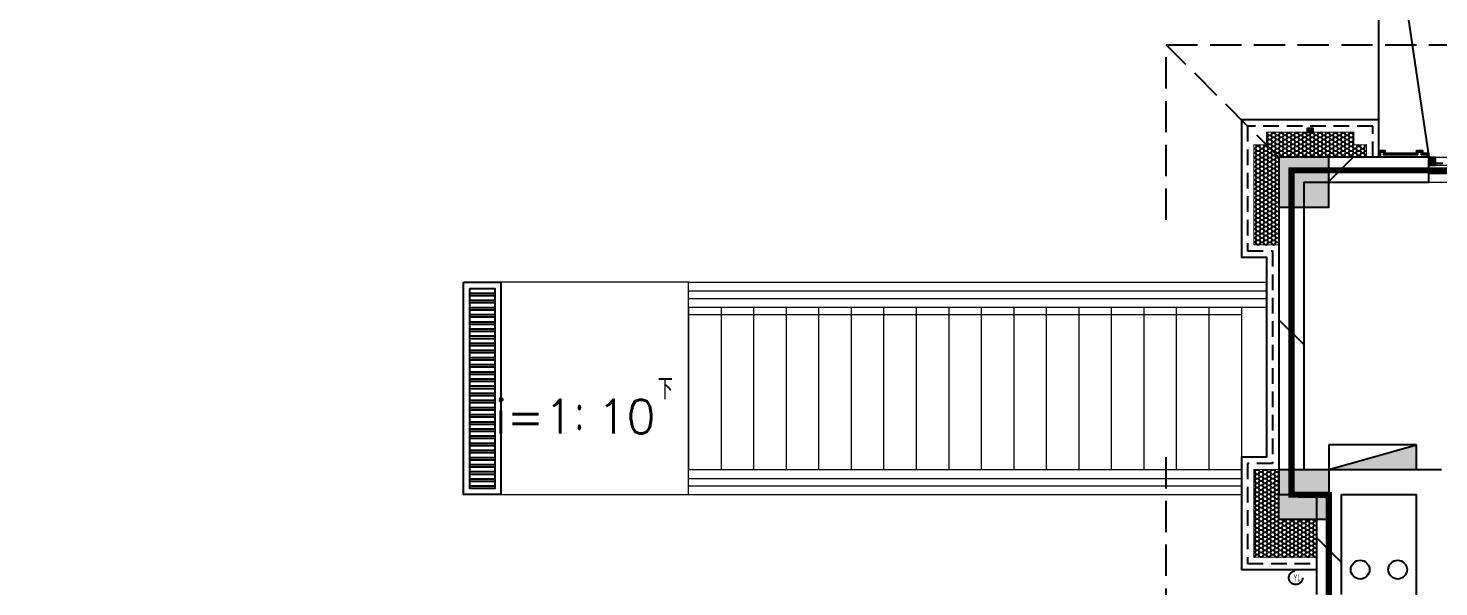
# Model space of a CAD drawing. Extents: x 3753737 to 4713801, y -857380 to 24339.
# Drawn here: x 4149913 to 4161192, y -763600 to -759129 of the extents above; entities that cross this region are included whole.
import ezdxf

# ---------------------------------------------------------------- set-up
doc = ezdxf.new("R2010")
doc.units = 0
doc.header["$LTSCALE"] = 1000
doc.header["$MEASUREMENT"] = 0
for name, pattern in [('CENTER2', [1.125, 0.75, -0.125, 0.125, -0.125]), ('DASH', [0.35, 0.25, -0.1]), ('HIDDEN', [0.375, 0.25, -0.125])]:
    doc.linetypes.add(name, pattern=pattern)
doc.layers.get('0').update_dxf_attribs({"linetype": 'CONTINUOUS'})
for name, color, linetype in [('!!电气', 1, 'CONTINUOUS'), ('A-EQPM-MECH', 191, 'CONTINUOUS'), ('EQUIP_消火栓', 7, 'CONTINUOUS'), ('SHTLN', 4, 'CONTINUOUS'), ('VPIPE-消防', 1, 'TG_X'), ('VPIPE-给水', 3, 'TG_J'), ('VPIPE-雨水', 4, 'DASH'), ('WALL', 252, 'CONTINUOUS'), ('WIRE-接地', 2, 'CONTINUOUS'), ('卫生间', 6, 'CONTINUOUS'), ('看线', 185, 'CONTINUOUS'), ('立面', 73, 'CONTINUOUS'), ('立面-看线', 251, 'CONTINUOUS'), ('铝合金', 144, 'CONTINUOUS')]:
    doc.layers.add(name, color=color, linetype=linetype)
for name, color, linetype, lineweight in [('DIM_SYMB', 252, 'CONTINUOUS', 20), ('PUB_HATCH', 8, 'CONTINUOUS', 9), ('PUB_TEXT', 7, 'CONTINUOUS', 20), ('STAIR', 252, 'CONTINUOUS', 20), ('WINDOW', 146, 'CONTINUOUS', 20), ('平面-栏杆', 56, 'CONTINUOUS', 15), ('平面-看线', 252, 'CONTINUOUS', 15)]:
    doc.layers.add(name, color=color, linetype=linetype, lineweight=lineweight)
doc.styles.add('_TCH_DIM', font='SIMPLEX', dxfattribs={"bigfont": 'GBCBIG'})
doc.styles.get("Standard").update_dxf_attribs({"font": 'gbenor.shx', "bigfont": 'gbcbig.shx'})
doc.styles.add('TG_LINETYPE', font='SIMPLEX', dxfattribs={"width": 0.8, "height": 3, "bigfont": 'HZTXT'})
doc.linetypes.add('TG_J', pattern='A,2,-0.22,["J",TG_LINETYPE,S=0.1,R=0,X=-0.18,Y=-0.15],0', length=2.22)
doc.linetypes.add('TG_X', pattern='A,4,-0.3,["X",TG_LINETYPE,S=0.1,R=0,X=-0.23,Y=-0.15],0', length=4.3)

# ---------------------------------------------------------------- blocks, each defined once
blk = doc.blocks.new('$TwtSys$00000434')
at = {"color": 252}
for p, q in [((-0.5, 0.5), (-0.5, -0.5)), ((-0.5, -0.5), (0.5, 0.5)), ((0.5, 0.5), (-0.5, 0.5)), ((0.5, -0.5), (0.5, 0.5)), ((-0.5, -0.5), (0.5, -0.5))]:
    blk.add_line(p, q, dxfattribs=at)
blk.add_solid([(0.5, -0.5), (0.5, 0.5), (-0.5, -0.5)], dxfattribs=at)
blk = doc.blocks.new('A$C148B7D8E')
at = {"layer": '卫生间', "color": 252, "linetype": 'DASH'}
blk.add_line((15200, 14500), (16100, 15400), dxfattribs=at)
for points in [[(16100, 14000), (16100, 15400), (7700, 15400), (7700, 10800), (7300, 10800), (7300, 10000), (900, 10000), (900, 9000), (-900, 9000), (-900, -900), (1750, -900), (1750, -2100), (23450, -2100), (23450, -900), (25100, -900)], [(25100, 9000), (24300, 9000), (24300, 10000), (17900, 10000), (17900, 10800), (16100, 10800), (16100, 12200)]]:
    blk.add_lwpolyline(points, dxfattribs=at)
blk = doc.blocks.new('A$C028C60F5')
at = {"color": 252}
blk.add_lwpolyline([(400, 0), (0, 0), (0, -400), (400, -400)], close=True, dxfattribs=at)
at = {"layer": 'PUB_HATCH', "color": 252}
blk.add_solid([(0, -400), (400, -400), (0, 0), (400, 0)], dxfattribs=at)
blk = doc.blocks.new('A$C3EFA6995')
for p in [(9700, 100), (9700, -2400), (15900, -2400)]:
    blk.add_blockref('A$C028C60F5', p)
at = {"xscale": -1}
blk.add_blockref('A$C028C60F5', (16300, 100), dxfattribs=at)
blk = doc.blocks.new('$WINLIB2D$00000001')
at = {"color": 0}
for points in [[(-0.5, 0.5), (-0.5, -0.5)], [(-0.5, 0.5), (0.5, 0.5)], [(0.5, -0.5), (0.5, 0.5)], [(0.5, 0.167), (-0.5, 0.167)], [(0.5, -0.167), (-0.5, -0.167)], [(-0.5, -0.5), (0.5, -0.5)]]:
    blk.add_lwpolyline(points, dxfattribs=at)
blk = doc.blocks.new('A$C66B635E3')
h = blk.add_hatch()
h.set_pattern_fill('ANSI32', color=252, scale=12, angle=135)
h.set_pattern_definition([(180, (28380, 14600), (-4e-15, -57.15), []), (180, (28360.95, 14619.05), (-4e-15, -57.15), [])])
h.paths.add_polyline_path([(28430, 12950.1), (28630, 12950.1), (28630, 14550), (28430, 14550)])
at = {"layer": '立面'}
h = blk.add_hatch(dxfattribs=at)
h.set_pattern_fill('ANSI31', color=252, scale=2)
h.set_pattern_definition([(45, (-853150.0334, -779765.5013), (-2.24506403, 2.24506403), [])])
h.paths.add_polyline_path([(35125.3, 15800), (35175.3, 15800), (35175.3, 15830), (35125.3, 15830)])
h = blk.add_hatch(dxfattribs=at)
h.set_pattern_fill('ANSI31', color=252, scale=2)
h.set_pattern_definition([(45, (-665142.2845, -939480.3315), (-2.24506403, 2.24506403), [])])
h.paths.add_polyline_path([(35700.2, 15600.1), (36099.9, 15600.1), (36099.9, 15630.1), (36049.9, 15630.1), (36049.9, 15650.2), (35999.9, 15650.2), (35999.9, 15630.2), (35750.1, 15630), (35749.9, 15650.2), (35700.2, 15650.2)])
h.paths.add_polyline_path([(35710.2, 15600.1), (36089.9, 15600.1), (36089.9, 15620.1), (36039.9, 15620.1), (36039.9, 15640.2), (36009.9, 15640.2), (36009.9, 15620.2), (35740.2, 15620), (35740, 15640.2), (35710.2, 15640.2)])
h = blk.add_hatch(dxfattribs=at)
h.set_pattern_fill('ANSI31', color=252, scale=2)
h.set_pattern_definition([(45, (-665202.5203, -939480.5138), (-2.24506403, 2.24506403), [])])
h.paths.add_polyline_path([(36100, 15600), (36150, 15600), (36150, 15533.3), (36100, 15533.3)])
at = {"layer": '立面-看线'}
h = blk.add_hatch(dxfattribs=at)
h.set_pattern_fill('HONEY', color=252, scale=13)
h.set_pattern_definition([(0, (-420517.216, -516416.725), (30.95625, 17.872595), [20.6375, -41.275]), (120, (-420517.216, -516416.725), (-30.9562463, 17.8726014), [20.6375, -41.275]), (60, (-420517.216, -516416.725), (3.7e-06, 35.7451964), [-41.275, 20.6375])])
h.paths.add_polyline_path([(35500.3, 15700), (35500.3, 15800), (34800.3, 15800), (34800.3, 15700), (34700.3, 15700), (34700.3, 14900), (34900, 14900), (34900, 15600), (35599.4, 15600), (35599.4, 15700)])
h = blk.add_hatch(dxfattribs=at)
h.set_pattern_fill('HONEY', color=252, scale=13)
h.set_pattern_definition([(0, (-420616.579, -519916.725), (30.95625, 17.872595), [20.6375, -41.275]), (120, (-420616.579, -519916.725), (-30.9562463, 17.8726014), [20.6375, -41.275]), (60, (-420616.579, -519916.725), (3.7e-06, 35.7451964), [-41.275, 20.6375])])
h.paths.add_polyline_path([(35200, 12700), (34900, 12700), (34900, 13100), (34700.6, 13100), (34700.6, 12400), (35200, 12400)])
at = {"color": 252, "const_width": 8}
for points in [[(34900, 14900), (34700.3, 14900), (34700.3, 15700), (34800.3, 15700), (34800.3, 15800), (35090.3, 15800), (35090.3, 15800), (35210.3, 15800), (35210.3, 15800), (35500.3, 15800), (35500.3, 15700), (35600.3, 15700), (35600.3, 15600)], [(34900, 13100), (34700, 13100), (34700, 12400), (35200, 12400)]]:
    blk.add_lwpolyline(points, dxfattribs=at)
at = {"color": 252}
for points in [[(28380, 14600), (28680, 14600), (28680, 12900.1), (28380, 12900.1)], [(28430, 14550), (28630, 14550), (28630, 12950.1), (28430, 12950.1)]]:
    blk.add_lwpolyline(points, close=True, dxfattribs=at)
at = {"layer": 'A-EQPM-MECH', "color": 252}
for points in [[(35700.3, 15600), (35700.3, 18300), (40700.2, 18300), (40700.2, 15600)], [(35700.3, 18300), (36100, 15600)]]:
    blk.add_lwpolyline(points, dxfattribs=at)
at = {"layer": 'DIM_SYMB', "color": 252}
blk.add_lwpolyline([(30080.6, 13750, 0, 0, 0), (34450, 13750, 40, 0, 0), (34600, 13750, 0, 0, 0)], format="xyseb", dxfattribs=at)
at = {"layer": 'STAIR', "color": 252}
for p, q in [((30180, 14400), (34600, 14400)), ((30180, 14400), (30180, 13100)), ((34600, 14340), (30180, 14340)), ((30440, 14400), (30440, 13100)), ((30700, 14400), (30700, 13100)), ((30960, 14400), (30960, 13100)), ((31220, 14400), (31220, 13100)), ((31480, 14400), (31480, 13100)), ((31740, 14400), (31740, 13100)), ((32000, 14400), (32000, 13100)), ((32260, 14400), (32260, 13100)), ((32520, 14400), (32520, 13100)), ((32780, 14400), (32780, 13100)), ((33040, 14400), (33040, 13100)), ((33300, 14400), (33300, 13100)), ((33560, 14400), (33560, 13100)), ((33820, 14400), (33820, 13100)), ((34080, 14400), (34080, 13100)), ((34340, 14400), (34340, 13100)), ((34600, 14400), (34600, 13100)), ((30180, 13100), (34600, 13100))]:
    blk.add_line(p, q, dxfattribs=at)
blk.add_lwpolyline([(30180, 14600), (28680, 14600), (28680, 12900), (30180, 12900)], close=True, dxfattribs=at)
at = {"layer": 'VPIPE-消防', "color": 252, "linetype": 'Continuous'}
blk.add_circle((35850, 12300), 75, dxfattribs=at)
at = {"layer": 'VPIPE-给水', "color": 252, "linetype": 'Continuous'}
blk.add_circle((35550, 12300), 75, dxfattribs=at)
at = {"layer": 'VPIPE-雨水', "color": 252}
blk.add_circle((35035, 12235), 55, dxfattribs=at)
at = {"layer": 'WALL', "color": 252}
for p, q in [((34900, 15600), (34900, 12900)), ((36100, 15600), (34900, 15600)), ((36100, 15400), (36100, 15600)), ((35100, 15400), (35100, 13100)), ((35100, 15400), (36100, 15400)), ((35100, 13100), (35300, 13100)), ((35300, 13100), (36200, 13100)), ((34900, 12900), (35200, 12900)), ((35200, 12900), (35200, 12100)), ((35400, 12100), (35400, 12900)), ((35400, 12900), (36000, 12900)), ((36000, 11000), (36000, 12900))]:
    blk.add_line(p, q, dxfattribs=at)
at = {"layer": '平面-栏杆', "color": 252}
for p, q in [((30180, 14530), (34800, 14530)), ((30180, 14470), (34800, 14470)), ((30180, 13030), (34600, 13030)), ((30180, 12970), (34600, 12970))]:
    blk.add_line(p, q, dxfattribs=at)
at = {"layer": '平面-看线', "color": 252}
for p, q in [((30180, 14600), (34800, 14600)), ((30180, 14400), (30180, 14600)), ((30180, 14400), (34800, 14400)), ((30180, 13100), (34600, 13100)), ((30180, 12900), (30180, 13100)), ((30180, 12900), (34600, 12900))]:
    blk.add_line(p, q, dxfattribs=at)
at = {"layer": '看线', "color": 252}
blk.add_lwpolyline([(35700.3, 15600), (35700.3, 15900), (34600.3, 15900), (34600.3, 14800), (34800, 14800), (34800, 13200), (34600, 13200), (34600, 12300), (35200, 12300)], dxfattribs=at)
at = {"layer": '看线', "color": 252, "linetype": 'HIDDEN', "ltscale": 0.5}
blk.add_lwpolyline([(35650.3, 15600), (35650.3, 15850), (34650.3, 15850), (34650.3, 14850), (34850, 14850), (34850, 13150), (34650, 13150), (34650, 12350), (35200, 12350)], dxfattribs=at)
at = {"layer": '立面', "color": 252}
for points in [[(35125.3, 15800), (35175.3, 15800), (35175.3, 15830), (35125.3, 15830)], [(36100, 15600), (36150, 15600), (36150, 15533.3), (36100, 15533.3)]]:
    blk.add_lwpolyline(points, close=True, dxfattribs=at)
at = {"layer": '铝合金', "color": 252}
blk.add_line((36150, 15553.2), (36210, 15553.2), dxfattribs=at)
for points in [[(35125.3, 15800), (35175.3, 15800), (35175.3, 15830), (35125.3, 15830)], [(36100, 15600), (36150, 15600), (36150, 15533.3), (36100, 15533.3)]]:
    blk.add_lwpolyline(points, close=True, dxfattribs=at)
for points in [[(36099.9, 15600.1), (36099.9, 15630.1), (36049.9, 15630.1), (36049.9, 15650.2), (35999.9, 15650.2), (35999.9, 15630.2), (35750.1, 15630), (35749.9, 15650.2), (35700.2, 15650.2), (35700.2, 15600.1)], [(36089.9, 15600.1), (36089.9, 15620.1), (36039.9, 15620.1), (36039.9, 15640.2), (36009.9, 15640.2), (36009.9, 15620.2), (35740.2, 15620), (35740, 15640.2), (35710.2, 15640.2), (35710.2, 15600.1)]]:
    blk.add_lwpolyline(points, dxfattribs=at)
at = {"color": 252, "xscale": -1}
for name, p in [('A$C148B7D8E', (50100, 1100)), ('A$C3EFA6995', (51200, 15500))]:
    blk.add_blockref(name, p, dxfattribs=at)
at = {"layer": 'EQUIP_消火栓', "color": 252, "xscale": 700, "yscale": 200, "zscale": 700}
blk.add_blockref('$TwtSys$00000434', (35650, 13200), dxfattribs=at)
at = {"layer": 'WINDOW', "color": 252, "xscale": -750.0034281517146, "yscale": -200, "zscale": -750.0034281517146, "rotation": 180}
blk.add_blockref('$WINLIB2D$00000001', (36475, 15500), dxfattribs=at)
at = {"layer": 'DIM_SYMB', "color": 7, "style": '_TCH_DIM'}
blk.add_text('下', height=168.8, dxfattribs=at).set_placement((29933.2, 13662.5))
at = {"layer": 'PUB_TEXT', "color": 252, "style": '_TCH_DIM'}
blk.add_text('i=1：10', height=270.07, rotation=0.00136, dxfattribs=at).set_placement((28633.4, 13389.9))
at = {"layer": 'PUB_TEXT', "color": 252, "width": 0.6}
blk.add_text('YL', height=56, dxfattribs=at).set_placement((35016.8, 12207))
blk = doc.blocks.new('$TelecSys$00000008')
blk.add_line((0.4, 0.4), (-0.4, -0.4))

msp = doc.modelspace()

# ---------------------------------------------------------------- linework, layer by layer
at = {"layer": 'WIRE-接地', "color": 2, "linetype": 'CENTER2', "const_width": 50}
msp.add_lwpolyline([(4125013.6, -766667.6), (4126820.6, -766667.6), (4133220.5, -766667.6), (4133220.5, -764869), (4135319.5, -764869), (4135319.5, -762768.7), (4133612.3, -762768.7), (4133612.3, -760267.5), (4140026.7, -760267.5), (4140026.7, -762753), (4139715.8, -762753), (4139715.8, -764866.5), (4141820.3, -764866.5), (4141820.3, -765665), (4141820.3, -766660.7), (4158211.3, -766660.7), (4158211.3, -764865.5), (4160312, -764865.5), (4160312, -762864.5), (4160015.1, -762862.1), (4160015.1, -760266.7), (4166415.9, -760266.7)], dxfattribs=at)

# ---------------------------------------------------------------- block references
at = {"layer": '!!电气'}
msp.add_blockref('A$C66B635E3', (4125013.4, -775762.1), dxfattribs=at)
at = {"layer": 'SHTLN', "color": 2, "xscale": 250, "yscale": 250, "zscale": 250}
msp.add_blockref('$TelecSys$00000008', (4160403, -760266.7), dxfattribs=at)
at = {"layer": 'SHTLN', "color": 2, "xscale": 250, "yscale": 250, "zscale": 250, "rotation": 90}
for p in [(4160015.1, -761564.4), (4160312, -763302.5)]:
    msp.add_blockref('$TelecSys$00000008', p, dxfattribs=at)

doc.saveas('drawing.dxf')
